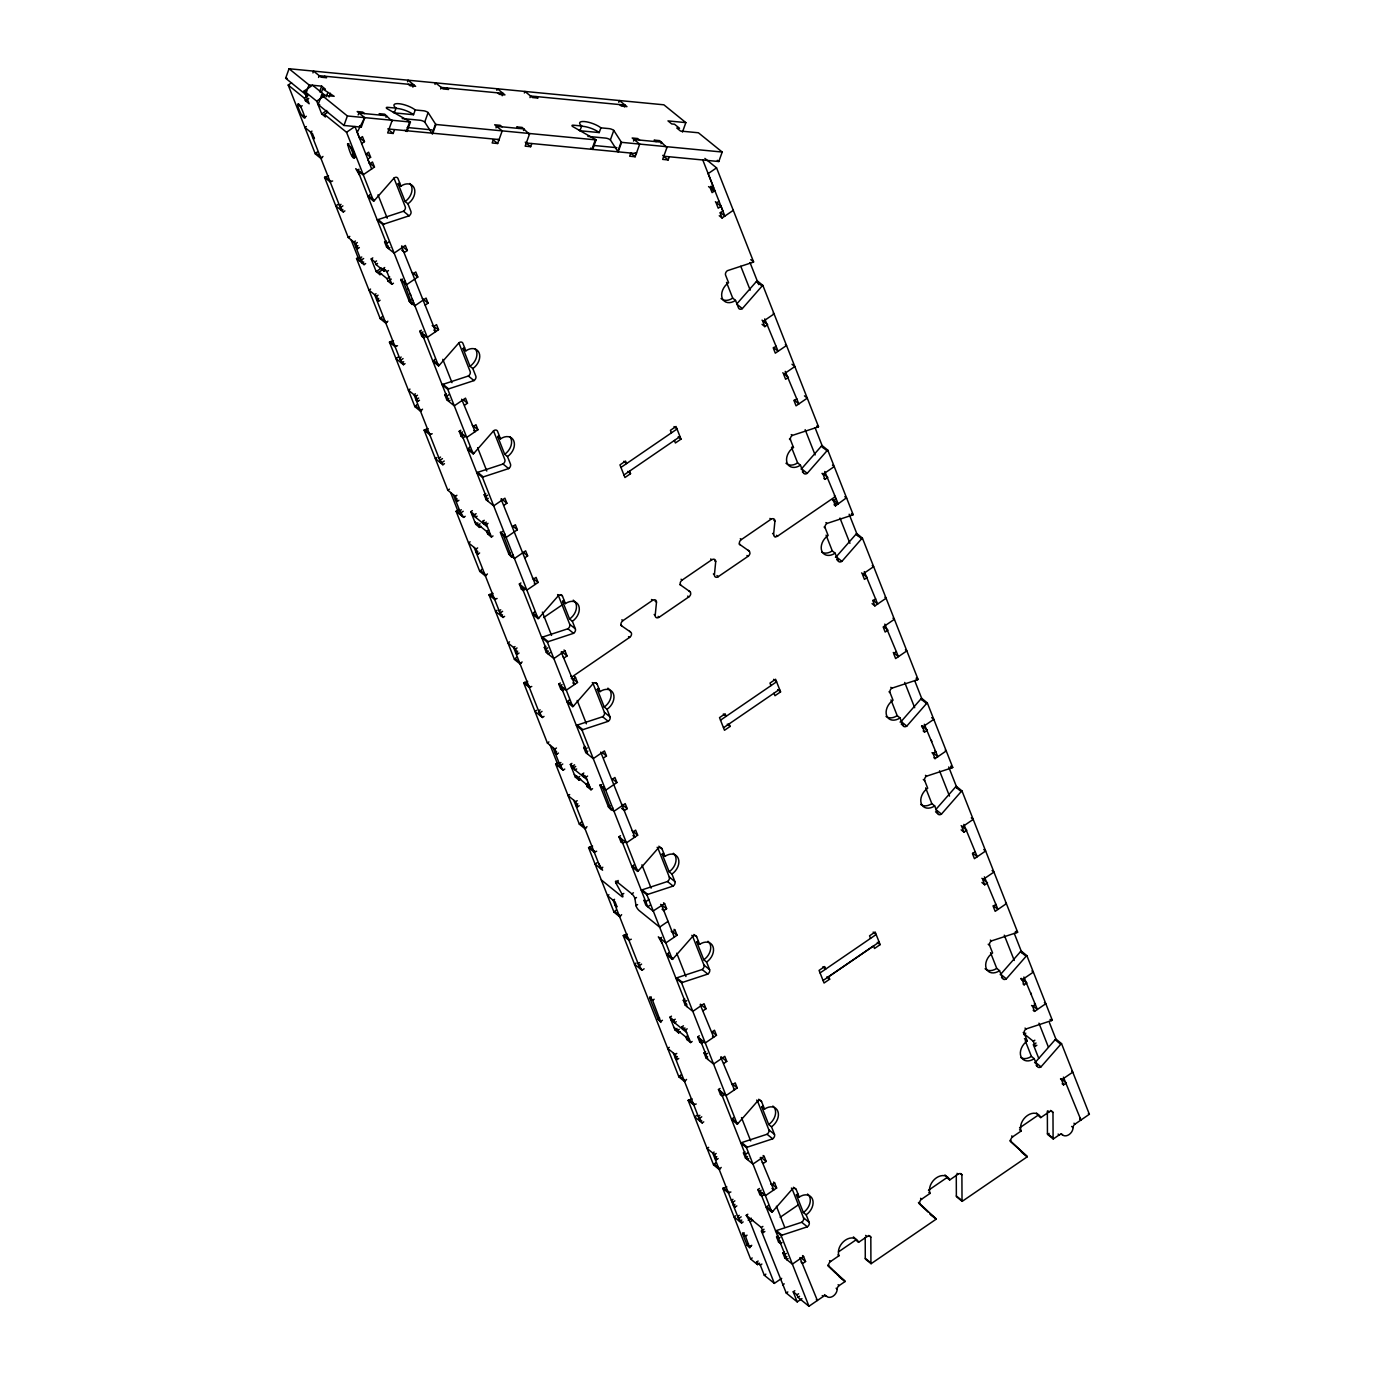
<?xml version="1.0" encoding="UTF-8"?>
<svg xmlns="http://www.w3.org/2000/svg" width="1375" height="1375" viewBox="0 0 1375 1375"><rect width="100%" height="100%" fill="white"/><g stroke="black" fill="none" stroke-linecap="round" stroke-linejoin="round"><path stroke-width="1.5" d="M748.052 550.189L749.1 551.048A3.523 2.561 -51 0 1 749.564 551.495L749.959 553.214A3.523 2.561 -51 0 1 749.805 553.987L749.22 555.156A3.523 2.561 -51 0 1 748.327 556.136L717.647 577.07A3.523 2.561 -51 0 1 714.416 574.802L713.367 573.942M680.488 584.873A3.627 2.63 -51 0 1 680.264 584.392L680.23 582.897A3.523 2.561 -51 0 1 680.78 581.522L681.639 580.491A3.523 2.561 -51 0 1 682.138 580.095L711.752 559.814A3.523 2.561 -51 0 1 715.722 561.516L714.416 574.802M688.841 590.734L690.13 591.783A3.523 2.561 -51 0 1 690.525 592.316L690.731 593.948A3.523 2.561 -51 0 1 688.789 596.939L659.158 617.22A3.523 2.561 -51 0 1 655.188 615.519L656.494 602.233L655.084 601.098M715.722 561.516L714.656 560.845M655.188 615.519L655.291 614.522M834.298 495.722L835.364 496.581L777.408 536.25A3.523 2.561 -51 0 1 773.627 534.256L774.916 521.159L773.867 520.3M570.745 676.173L571.794 677.033L630.077 637.072A3.523 2.561 -51 0 0 630.695 632.122L621.809 625.986A3.523 2.561 -51 0 1 621.362 625.539L620.984 624.577A3.523 2.561 -51 0 1 621.122 623.047L621.964 621.517A3.523 2.561 -51 0 1 622.583 620.898L652.541 600.359A3.523 2.561 -51 0 1 656.494 602.233M394.298 130.298L393.164 133.461L387.664 132.928L389.091 128.975M387.75 128.923L499.091 139.562M531.798 143.533L530.664 146.695L525.164 146.163L526.591 142.209M630.798 153.055L629.664 156.217L635.164 156.75L636.573 152.797M669.298 156.767L668.164 159.93L662.664 159.397L664.073 155.444M307.983 94.634L305.628 94.411L285.639 78.238L289.042 68.75L663.867 104.809L685.85 122.616L682.447 132.103M312.933 72.892L313.569 71.105L321.097 77.206L326.597 77.739L324.706 76.209M305.628 94.411L309.031 84.923L289.042 68.75M318.57 77.464L319.206 75.677L413.738 84.769L412.878 87.141M319.602 91.833L321.647 86.144L309.031 84.923M321.286 92.709L322.661 88.928L325.394 89.186L321.647 86.144M364.564 113.592L362.691 112.08L357.191 111.547L364.719 117.631L361.298 127.136L343.973 125.469L318.175 104.569L321.578 95.081L334.177 96.302L322.661 88.928M326.305 96.783L327.662 92.984M329.055 97.041L330.413 93.242M343.973 125.469L347.377 115.964L321.578 95.081M385.997 117.305L386.564 115.706L359.064 113.077L358.136 114.898M415.25 109.966L413.531 114.709L394.281 112.87L396 108.127A12.323 3.661 19.8 0 1 399.025 103.709A12.323 3.661 19.8 0 1 415.25 109.966L423.5 110.773A3.523 1.048 19.8 0 1 428.123 112.561L435.514 124.059L432.111 133.564L424.72 122.048A3.523 1.048 19.8 0 0 420.08 120.261L402.205 118.542M391.927 121.069L384.691 114.194L379.191 113.661L381.064 115.191M388.798 129.766L392.219 120.278M407.516 81.778L408.083 80.197L415.611 86.298L410.111 85.766L408.238 84.236M409.767 121.584A3.523 1.048 19.8 0 1 410.42 122.031L407 131.519A3.523 1.048 19.8 0 0 406.347 131.072L409.767 121.584L386.873 108.591A3.523 1.048 19.8 0 1 387.75 107.336L396 108.127M435.016 84.425L435.583 82.844L443.111 88.945L448.611 89.478L446.738 87.948M424.72 122.048L428.123 112.561M440.67 88.997L441.238 87.416L503.061 93.362L502.219 95.734M435.6 124.162A3.523 1.048 19.8 0 0 435.944 124.489L432.541 133.977A3.523 1.048 19.8 0 1 432.197 133.65M496.856 90.372L497.423 88.791L504.952 94.892L499.452 94.359L497.561 92.83M495.997 127.875L496.564 126.294L524.064 128.941L523.497 130.522M493.298 139.82L492.164 142.983L497.664 143.516L502.202 130.866L494.673 124.781L500.173 125.297L502.064 126.827M524.356 93.019L524.923 91.438L532.452 97.539L537.952 98.072L536.061 96.542M529.994 97.591L530.561 96.009L625.092 105.102L624.439 106.889M529.427 134.303L522.173 127.428L516.673 126.895L518.564 128.408M639.564 140.061L637.673 138.531L632.173 137.998L639.702 144.1L636.298 153.588L526.298 143L529.702 133.513M600.909 127.841L599.208 132.584L579.958 130.728L581.659 125.984A12.323 3.661 19.8 0 1 584.702 121.584A12.323 3.661 19.8 0 1 600.909 127.841L609.159 128.631A3.523 1.048 19.8 0 1 613.783 130.419L621.191 141.934L617.77 151.422L610.38 139.906A3.523 1.048 19.8 0 0 605.739 138.119L587.864 136.4M595.427 139.459A3.523 1.048 19.8 0 1 596.08 139.906L592.677 149.394A3.523 1.048 19.8 0 0 592.023 148.947L595.427 139.459L572.533 126.448A3.523 1.048 19.8 0 1 573.409 125.194L581.659 125.984M618.802 102.317L619.438 100.53L626.966 106.631L621.466 106.098L619.592 104.586M610.38 139.906L613.783 130.419M621.259 142.037A3.523 1.048 19.8 0 0 621.603 142.347L618.2 151.852A3.523 1.048 19.8 0 1 617.856 151.525M633.497 141.109L634.064 139.528L661.564 142.175L660.997 143.756M666.927 147.537L659.673 140.645L654.173 140.112L656.064 141.642M685.85 122.616L667.975 120.897L671.756 123.939L674.489 124.214L679.508 128.27L676.775 128.013L680.522 131.055L698.397 132.773L722.202 152.041L718.798 161.528L663.798 156.234L667.202 146.747M364.719 117.631L357.225 132.309L359.666 138.531L362.467 136.606L364.461 141.659L361.659 143.584M347.566 143.859C353.702 168.919 360.353 156.183 347.617 143.825M322.953 156.423L321.733 157.833A3.523 2.561 -51 0 1 320.959 158.486L315.322 153.914A3.523 2.561 -51 0 0 316.078 153.261L317.316 151.852M393.955 178.062L405.264 206.817A3.523 2.561 -51 0 1 403.459 211.252L378.091 219.588A3.523 2.561 -51 0 0 377.248 220.034L382.903 224.606A3.523 2.561 -51 0 1 383.745 224.159L409.114 215.823A3.523 2.561 -51 0 0 410.919 211.389L407.928 203.792A12.323 8.938 -51 0 0 414.253 188.237A12.323 8.938 -51 0 0 400.967 186.106L397.977 178.527A3.523 2.561 -51 0 0 394.178 177.908L374.413 200.475A3.523 2.561 -51 0 1 373.656 201.145L368.002 196.573A3.523 2.561 -51 0 0 368.775 195.92L370.012 194.511M387.853 321.166L386.616 322.575A3.523 2.561 -51 0 1 385.859 323.228L380.222 318.673A3.523 2.561 -51 0 0 380.978 318.003L382.216 316.594M458.837 342.805L470.164 371.559A3.523 2.561 -51 0 1 468.359 376.011L442.991 384.33A3.523 2.561 -51 0 0 442.148 384.777L447.786 389.348A3.523 2.561 -51 0 1 448.645 388.902L474.014 380.583A3.523 2.561 -51 0 0 475.819 376.131L472.828 368.552A12.323 8.938 -51 0 0 479.153 352.98A12.323 8.938 -51 0 0 465.85 350.848L462.877 343.269A3.523 2.561 -51 0 0 459.078 342.667L439.312 365.234A3.523 2.561 -51 0 1 438.556 365.887L432.902 361.316A3.523 2.561 -51 0 0 433.675 360.663L434.895 359.253M422.52 409.166L421.283 410.575A3.523 2.561 -51 0 1 420.527 411.245L414.889 406.673A3.523 2.561 -51 0 0 415.645 406.02L416.883 404.611M493.505 430.805L504.831 459.559A3.523 2.561 -51 0 1 503.027 464.011L477.658 472.347A3.523 2.561 -51 0 0 476.816 472.777L482.453 477.348A3.523 2.561 -51 0 1 483.295 476.902L508.664 468.583A3.523 2.561 -51 0 0 510.486 464.131L507.495 456.552A12.323 8.938 -51 0 0 513.82 440.98A12.323 8.938 -51 0 0 500.517 438.866L497.544 431.269A3.523 2.561 -51 0 0 493.728 430.667L473.98 453.234A3.523 2.561 -51 0 1 473.223 453.887L467.569 449.316A3.523 2.561 -51 0 0 468.325 448.663L469.562 447.253M487.42 573.925L486.183 575.334A3.523 2.561 -51 0 1 485.427 575.987L479.772 571.416A3.523 2.561 -51 0 0 480.545 570.762L481.766 569.353M756.439 281.462L736.691 304.03L742.328 308.602L762.094 286.034A3.523 2.561 -51 0 1 762.85 285.381L757.212 280.809A3.523 2.561 -51 0 0 756.439 281.462L762.094 286.034M558.405 595.564L569.731 624.319A3.523 2.561 -51 0 1 567.927 628.753L542.558 637.089A3.523 2.561 -51 0 0 541.716 637.536L547.353 642.108A3.523 2.561 -51 0 1 548.195 641.661L573.564 633.325A3.523 2.561 -51 0 0 575.369 628.873L572.395 621.294A12.323 8.938 -51 0 0 578.72 605.739A12.323 8.938 -51 0 0 565.417 603.608L562.427 596.028A3.523 2.561 -51 0 0 558.628 595.409L538.88 617.977A3.523 2.561 -51 0 1 538.106 618.647L532.469 614.075A3.523 2.561 -51 0 0 533.225 613.422L534.462 611.995M522.087 661.925L520.85 663.334A3.523 2.561 -51 0 1 520.094 663.987L514.439 659.416A3.523 2.561 -51 0 0 515.195 658.762L516.433 657.353M593.072 683.564L604.398 712.319A3.523 2.561 -51 0 1 602.594 716.753L577.225 725.089A3.523 2.561 -51 0 0 576.383 725.536L582.02 730.108A3.523 2.561 -51 0 1 582.862 729.661L608.231 721.325A3.523 2.561 -51 0 0 610.036 716.891L607.045 709.294A12.323 8.938 -51 0 0 613.388 693.739A12.323 8.938 -51 0 0 600.084 691.608L597.094 684.028A3.523 2.561 -51 0 0 593.295 683.427L573.53 705.994A3.523 2.561 -51 0 1 572.773 706.647L567.136 702.075A3.523 2.561 -51 0 0 567.892 701.422L569.13 700.012M801.058 469.081A3.523 2.561 -51 0 0 801.573 468.772L821.339 446.205A3.523 2.561 -51 0 1 822.095 445.552L827.75 450.123L853.17 514.663A3.523 2.561 -51 0 1 852.328 515.109L826.959 523.445A3.523 2.561 -51 0 0 825.155 527.88L828.128 535.459A12.323 8.938 -51 0 0 821.803 551.031A12.323 8.938 -51 0 0 835.106 553.162L838.097 560.742A3.523 2.561 -51 0 0 841.895 561.344L861.644 538.777A3.523 2.561 -51 0 1 862.417 538.123L856.763 533.552A3.523 2.561 -51 0 0 856.006 534.205L836.241 556.772A3.523 2.561 -51 0 1 835.433 557.219M802.364 471.883L803.43 472.742A3.523 2.561 -51 0 0 807.228 473.344L826.994 450.777A3.523 2.561 -51 0 1 827.75 450.123M586.987 826.667L585.75 828.077A3.523 2.561 -51 0 1 584.977 828.747L579.339 824.175A3.523 2.561 -51 0 0 580.095 823.522L581.333 822.095M657.972 848.306L669.298 877.061A3.523 2.561 -51 0 1 667.477 881.513L642.108 889.848A3.523 2.561 -51 0 0 641.266 890.278L646.92 894.85A3.523 2.561 -51 0 1 647.763 894.403L673.131 886.084A3.523 2.561 -51 0 0 674.936 881.633L671.945 874.053A12.323 8.938 -51 0 0 678.288 858.481A12.323 8.938 -51 0 0 664.984 856.35L661.994 848.77A3.523 2.561 -51 0 0 658.195 848.169L638.43 870.736A3.523 2.561 -51 0 1 637.673 871.389L632.036 866.817A3.523 2.561 -51 0 0 632.792 866.164L634.03 864.755M621.638 914.667L620.417 916.094A3.523 2.561 -51 0 1 619.644 916.747L614.006 912.175A3.523 2.561 -51 0 0 614.763 911.522L616 910.112M692.639 936.306L703.948 965.061A3.523 2.561 -51 0 1 702.144 969.513L676.775 977.848A3.523 2.561 -51 0 0 675.933 978.278L681.587 982.85A3.523 2.561 -51 0 1 682.43 982.42L707.798 974.084A3.523 2.561 -51 0 0 709.603 969.633L706.612 962.053A12.323 8.938 -51 0 0 712.938 946.481A12.323 8.938 -51 0 0 699.652 944.367L696.661 936.77A3.523 2.561 -51 0 0 692.862 936.169L673.097 958.736A3.523 2.561 -51 0 1 672.341 959.389L666.686 954.817A3.523 2.561 -51 0 0 667.459 954.164L668.697 952.755M900.041 722.064A3.523 2.561 -51 0 0 901.141 721.531L920.906 698.964A3.523 2.561 -51 0 1 921.663 698.311L927.3 702.883L952.738 767.422A3.523 2.561 -51 0 1 951.895 767.852L926.527 776.188A3.523 2.561 -51 0 0 924.705 780.639L927.695 788.219A12.323 8.938 -51 0 0 921.37 803.791A12.323 8.938 -51 0 0 934.673 805.905L937.647 813.502A3.523 2.561 -51 0 0 941.445 814.103L961.211 791.536A3.523 2.561 -51 0 1 961.967 790.883L956.33 786.311A3.523 2.561 -51 0 0 955.573 786.964L935.808 809.531L941.445 814.103M901.227 724.058L902.997 725.484A3.523 2.561 -51 0 0 906.795 726.103L926.544 703.536A3.523 2.561 -51 0 1 927.3 702.883M686.538 1079.427L685.3 1080.836A3.523 2.561 -51 0 1 684.544 1081.489L678.906 1076.917A3.523 2.561 -51 0 0 679.663 1076.264L680.9 1074.855M757.522 1101.066L768.848 1129.82A3.523 2.561 -51 0 1 767.044 1134.255L741.675 1142.591A3.523 2.561 -51 0 0 740.833 1143.037L746.47 1147.609A3.523 2.561 -51 0 1 747.33 1147.163L772.698 1138.827A3.523 2.561 -51 0 0 774.503 1134.392L771.513 1126.795A12.323 8.938 -51 0 0 777.837 1111.241A12.323 8.938 -51 0 0 764.534 1109.109L761.561 1101.53A3.523 2.561 -51 0 0 757.763 1100.911L737.997 1123.478A3.523 2.561 -51 0 1 737.241 1124.148L731.586 1119.577A3.523 2.561 -51 0 0 732.359 1118.923L733.58 1117.514M721.205 1167.427L719.967 1168.836A3.523 2.561 -51 0 1 719.211 1169.489L713.573 1164.917A3.523 2.561 -51 0 0 714.33 1164.264L715.567 1162.855M792.189 1189.066L803.516 1217.82A3.523 2.561 -51 0 1 801.711 1222.272L776.342 1230.591A3.523 2.561 -51 0 0 775.5 1231.037L781.138 1235.609A3.523 2.561 -51 0 1 781.98 1235.162L807.348 1226.827A3.523 2.561 -51 0 0 809.17 1222.392L806.18 1214.795A12.323 8.938 -51 0 0 812.505 1199.241A12.323 8.938 -51 0 0 799.202 1197.109L796.228 1189.53A3.523 2.561 -51 0 0 792.413 1188.928L772.664 1211.495A3.523 2.561 -51 0 1 771.908 1212.148L766.253 1207.577A3.523 2.561 -51 0 0 767.009 1206.923L768.247 1205.514M1000.175 974.583A3.523 2.561 -51 0 0 1000.708 974.273L1020.456 951.706A3.523 2.561 -51 0 1 1021.23 951.053L1026.867 955.625L1052.287 1020.164A3.523 2.561 -51 0 1 1051.445 1020.611L1026.077 1028.947A3.523 2.561 -51 0 0 1024.272 1033.381L1027.262 1040.978A12.323 8.938 -51 0 0 1020.938 1056.533A12.323 8.938 -51 0 0 1034.223 1058.664L1037.214 1066.244A3.523 2.561 -51 0 0 1041.012 1066.845L1060.778 1044.278A3.523 2.561 -51 0 1 1061.534 1043.625L1055.897 1039.053A3.523 2.561 -51 0 0 1055.123 1039.723L1035.375 1062.291A3.523 2.561 -51 0 1 1034.567 1062.72M1001.498 977.384L1002.547 978.244A3.523 2.561 -51 0 0 1006.345 978.845L1026.111 956.278A3.523 2.561 -51 0 1 1026.867 955.625M774.916 521.159A3.523 2.561 -51 0 0 771.134 519.166L740.833 539.963A3.523 2.561 -51 0 0 739.784 544.466L749.1 551.048M315.322 153.914L288.2 85.061L291.552 82.758M304.15 90.991L312.555 85.233L325.102 95.391L316.697 101.148L304.15 90.991L309.169 103.761L305.405 100.719L304.408 98.192L288.2 85.061M304.408 98.192L307.777 95.872M305.405 100.719L308.773 98.416M302.191 105.72L300.609 106.803C293.923 97.075 300.936 118.095 304.941 118.095C305.147 117.563 299.544 101.114 297.722 104.328M306.333 116.256L304.752 117.339L301.933 115.053M316.697 101.148L321.716 113.919L326.769 110.464M306.316 126.552L304.923 127.514L312.452 133.598L314.428 138.652L312.555 137.139M321.716 113.919L325.48 116.961L324.483 114.434L327.852 112.131M311.97 131.123L310.561 132.069L341.447 210.461L342.839 209.516M324.483 114.434L346.534 132.275L354.939 126.517L371.663 168.97M349.009 143.808L347.6 144.77L350.436 147.056L354.578 157.592L351.759 155.306L353.856 153.862M365.819 154.103L368.62 152.195L370.614 157.248L367.795 159.173L369.669 163.917L372.47 161.992L374.464 167.045L363.258 174.728L355.73 168.644L359.597 175.209M389.881 247.586L388.489 248.548L357.603 170.156L359.012 169.194M337.906 204.462L335.792 205.906L343.32 211.991L344.902 210.908M341.034 204.325L339.453 205.408L343.32 211.991M341.327 206.938L342.908 205.855M328.573 175.897L325.411 176.945A3.523 2.561 -51 0 0 324.569 177.375L348.236 237.497L349.817 236.414M355.472 240.986L353.891 242.069L362.175 263.123L363.756 262.041M348.236 237.497L355.764 243.581L357.345 242.498M357.981 245.678L355.884 247.122L357.758 248.634L359.339 247.569M380.222 318.673L356.538 258.552L358.119 257.469M361.762 256.988L360.198 258.07L364.066 264.653L365.647 263.57M438.556 365.887L394.127 253.12L386.598 247.019L384.605 241.966L386.186 240.9M362.072 259.6L363.653 258.517M388.592 242.052L386.495 243.495L384.605 241.966M386.598 247.019L388.18 245.953M381.528 273.556L379.947 274.639L376.2 271.597L371.216 258.964L372.797 257.881M371.216 258.964L374.98 262.006L376.561 260.923M374.98 262.006L375.977 264.533L377.558 263.45M376.2 271.597L381.442 267.987M382.903 224.606L394.127 253.12L405.35 245.438L407.344 250.491L404.542 252.416L401.706 250.13M385.705 270.05L384.123 271.133L383.127 268.606L384.708 267.523M379.947 274.639L378.967 272.113L383.694 268.881M383.127 268.606L386.891 271.648L388.472 270.566M370.562 289.077L368.981 290.142L376.509 296.244L378.503 301.297L380.084 300.214M378.967 272.113L387.114 278.712L389.744 276.908M387.114 278.712L388.111 281.239L391.256 279.091M376.028 293.752L374.636 294.714L401.586 363.172L403.7 361.728M388.111 281.239L391.875 284.281L393.456 283.216M376.509 296.244L378.091 295.161M402.514 279.056L400.933 280.139L409.303 301.383L412.105 304.545L403.683 282.253L400.744 279.297L406.57 284.711L417.794 277.028L415.8 271.975L412.998 273.9M378.727 298.341L376.613 299.767L378.503 301.297M403.752 282.425L405.333 281.342M410.798 300.128L409.234 301.211L414.872 305.783L426.095 298.1L428.072 303.153L425.27 305.078M412.105 303.652L413.634 302.414M425.769 336.411L423.672 337.855L421.781 336.325L419.788 331.272L421.369 330.189M423.07 331.839L421.678 332.802L448.645 401.259L450.037 400.297M432.18 325.6L438.539 329.691L427.316 337.373L419.788 331.272M433.744 326.562L436.545 324.637L438.539 329.691M421.781 336.325L423.878 334.898M398.045 357.156L395.948 358.6L403.477 364.702L405.058 363.619M401.173 357.036L399.609 358.119L403.477 364.702M401.483 359.648L403.064 358.566M742.328 308.602A3.523 2.561 -51 0 1 738.53 307.983L735.539 300.403A12.323 8.938 -51 0 1 722.253 298.289A12.323 8.938 -51 0 1 728.578 282.717L725.588 275.138A3.523 2.561 -51 0 1 727.392 270.686L752.761 262.35A3.523 2.561 -51 0 0 753.603 261.92L716.564 167.87L708.159 173.628L724.883 216.081L720.362 212.438M409.973 389.108L408.392 390.191L415.92 396.292L417.914 401.345L419.495 400.262M708.538 186.605L709.758 187.464M713.625 187.344L712.044 188.409L712.852 190.42M415.439 393.8L414.03 394.762L440.997 463.22L444.211 461.02M415.92 396.292L417.502 395.209M418.653 398.028L416.023 399.816L417.914 401.345M719.022 201.231L716.22 203.156L718.214 208.209L721.016 206.284L722.889 211.028L720.087 212.953L722.064 218.006L733.288 210.323M473.223 453.887L454.283 405.831L446.755 399.73L444.761 394.677L446.342 393.594M448.748 394.762L446.652 396.206L444.761 394.677M446.755 399.73L448.852 398.286M464.681 405.127L467.483 403.202L465.506 398.148L454.283 405.831L447.786 389.348M464.647 436.82L463.066 437.903L461.192 436.373L459.198 431.32L460.78 430.238M462.481 431.887L461.089 432.85L488.039 501.308M473.155 426.611L475.956 424.686L477.95 429.739L466.727 437.422L459.198 431.32M461.192 436.373L462.773 435.308M436.941 457.566L435.359 458.648L442.887 464.75L444.469 463.667M440.584 457.084L439.003 458.167L442.887 464.75M440.894 459.68L442.475 458.614M428.141 428.639L424.961 429.688A3.523 2.561 -51 0 0 424.119 430.134L447.803 490.239L449.384 489.156M447.803 490.239L455.331 496.341L456.912 495.258M457.016 498.781L455.434 499.864L457.325 501.394L458.906 500.311M479.772 571.416L456.105 511.311L458.734 509.506M461.33 509.747L459.748 510.812L463.633 517.395L465.197 516.312M504.092 505.175L506.894 503.25L504.9 498.197L493.694 505.863L486.166 499.778L484.172 494.725L485.753 493.642M461.639 512.342L463.22 511.259M487.627 495.172L486.062 496.238L484.172 494.725M486.166 499.778L488.262 498.334M481.095 526.316L479.514 527.398L475.75 524.339L470.783 511.706L472.347 510.623M470.783 511.706L474.547 514.748L476.111 513.683M477.108 516.209L475.527 517.275L474.547 514.748M475.75 524.339L477.864 522.913M762.042 324.345L764.861 326.631L767.663 324.706L762.025 320.134M486.32 522.087L483.691 523.875L482.694 521.348L484.275 520.283M480.098 523.789L478.517 524.872L479.514 527.398M482.694 521.348L486.458 524.408L488.039 523.325M470.13 541.819L468.548 542.902L476.077 548.986L478.07 554.056L479.634 552.973M488.778 530.028L486.681 531.472L487.678 533.998L491.442 537.041L493.006 535.958M487.678 533.998L489.242 532.916M476.077 548.986L477.641 547.92M502.597 531.455L500.5 532.898L508.853 554.125L511.672 557.288L503.25 535.012L500.311 532.159L506.138 537.47L517.361 529.788L515.367 524.734L512.566 526.642M776.119 346.191L773.317 348.116L775.311 353.169L786.534 345.486L785.348 344.541M477.761 551.444L476.18 552.527L478.07 554.056M503.319 535.184L504.9 534.102M620.95 467.414L677.033 429.017L674.008 426.577M510.366 552.87L508.784 553.953L514.439 558.525L525.645 550.842L527.639 555.895L524.837 557.82M623.941 474.994L680.006 436.597M629.544 471.161L630.541 473.688L624.938 477.52L619.953 464.888L625.556 461.055L626.553 463.581L623.734 461.295M671.413 432.85L670.416 430.323L676.036 426.491L681.003 439.123L675.4 442.973L674.403 440.447M511.603 556.239L513.184 555.156M524.803 589.531L523.222 590.614L521.348 589.084L519.355 584.031L520.936 582.948M533.294 579.305L536.095 577.38L538.089 582.45L526.883 590.116L519.355 584.031M796.864 398.853L794.062 400.761L796.056 405.831L807.263 398.148L804.444 395.863M521.348 589.084L523.445 587.641M497.08 610.277L495.516 611.359L503.044 617.444L504.608 616.361M500.741 609.795L499.159 610.861L503.044 617.444M501.05 612.391L502.614 611.308M502.562 614.969L501.153 615.931L474.186 547.473M543.641 617.581L562.788 604.484M509.523 641.867L507.959 642.95L515.488 649.034L517.464 654.087L519.045 653.022M515.006 646.559L513.597 647.522L540.564 715.962M515.488 649.034L517.052 647.969M517.688 651.131L515.591 652.575L517.464 654.087M563.183 657.009L564.248 657.869L567.05 655.944L565.056 650.891L553.85 658.573L546.322 652.489L544.328 647.419L545.909 646.353M547.783 647.866L546.202 648.948L544.328 647.419M546.322 652.489L548.419 651.045M550.309 652.558L548.195 654.002L521.228 585.544M821.958 473.413L823.023 474.272L834.23 466.606L832.477 465.162M823.952 478.483L825.017 479.325L827.819 477.417L822.869 473.413M564.214 689.58L562.633 690.662L560.759 689.133L558.766 684.08L560.347 682.997M562.048 684.647L560.639 685.592L587.606 754.05M558.766 684.08L566.294 690.164L577.5 682.481L575.506 677.428L572.705 679.353L571.295 678.219M832.408 499.967L833.473 500.809L836.275 498.902L835.227 498.042M560.759 689.133L562.856 687.689M835.141 504.075L836.189 503.353M536.491 710.325L534.927 711.408L542.438 717.492L544.019 716.409M834.058 504.728L835.467 505.863L846.33 497.905M540.152 709.844L538.57 710.909L542.438 717.492M540.461 712.439L542.025 711.356M527.708 681.398L524.528 682.447A3.523 2.561 -51 0 0 523.686 682.877L547.37 742.998L548.934 741.916M547.37 742.998L554.898 749.083L556.462 748M556.583 751.541L555.002 752.623L556.875 754.136L558.456 753.07M579.339 824.175L555.655 764.053L557.769 762.609M560.897 762.489L559.316 763.572L563.183 770.155L564.764 769.072M603.659 757.917L606.461 755.992L604.467 750.939L593.261 758.622L585.733 752.537L583.739 747.467L585.32 746.402M561.189 765.102L562.77 764.019M587.194 747.914L585.613 748.997L583.739 747.467M585.733 752.537L587.83 751.094M580.662 779.058L579.081 780.141L575.317 777.098L570.333 764.466L571.914 763.383M574.561 764.809L571.364 767.009L587.039 779.711M570.333 764.466L574.097 767.508L575.678 766.425M576.675 768.952L575.094 770.034L574.097 767.508M575.317 777.098L576.898 776.016M584.822 775.552L583.258 776.634L582.261 774.108L583.825 773.025M579.666 776.531L578.084 777.614L579.081 780.141M582.261 774.108L586.025 777.15L587.589 776.067M569.68 794.578L568.098 795.644L575.627 801.745L577.62 806.798L579.202 805.716M587.812 783.131L586.231 784.214L587.228 786.741L590.992 789.783L592.573 788.717M587.228 786.741L589.342 785.297M575.627 801.745L577.208 800.662M601.631 784.575L600.05 785.641L608.42 806.884L611.239 810.047L602.714 787.566L599.878 784.798L605.705 790.212L616.911 782.53L614.917 777.477L612.116 779.402M875.686 598.95L872.884 600.858L874.878 605.911L886.084 598.245L884.916 597.283M577.844 803.842L575.747 805.269L577.62 806.798M602.869 787.927L604.45 786.844M720.517 720.173L776.6 681.777L773.592 679.336M609.933 805.63L608.352 806.712L613.989 811.284L625.212 803.602L627.206 808.655L624.405 810.58L621.569 808.294M723.508 727.753L779.591 689.356M729.111 723.903L730.108 726.43L724.487 730.28L719.52 717.63L725.123 713.797L726.12 716.323L723.302 714.038M770.98 685.609L769.983 683.083L775.586 679.25L780.57 691.883L774.967 695.716L773.97 693.189M611.17 808.998L612.752 807.916M624.37 842.273L622.789 843.356L620.898 841.827L618.922 836.773L620.486 835.708M632.861 832.064L635.662 830.139L637.656 835.192L626.433 842.875L618.922 836.773M896.431 651.595L893.63 653.52L895.623 658.573L906.83 650.891L905.42 649.756M620.898 841.827L622.48 840.761M597.18 862.658L595.066 864.102L602.594 870.203L598.727 863.62M602.817 867.23L600.72 868.673L573.753 800.216M601.287 879.897L621.792 896.5A3.523 0.928 55.6 0 0 622.222 894.523L616.103 883.352A3.523 0.928 55.6 0 1 616.636 881.564L618.2 880.481M616.103 883.352L618.217 881.908M608.919 894.747L607.509 895.692L615.037 901.794L617.031 906.847L615.158 905.317M614.556 899.302L613.164 900.264L640.131 968.722M622.222 894.523L623.803 893.441M616.636 881.564L631.847 893.87L633.428 892.788M668.044 921.37L659.622 927.128L639.117 910.525A3.523 0.928 55.6 0 1 636.006 905.695L634.923 898.58L636.505 897.497M636.006 905.695L637.587 904.613M649.138 899.405L645.769 901.708L643.895 900.178L645.872 905.231L653.4 911.333L672.341 959.389M649.859 905.317L647.763 906.761L620.795 838.303M660.619 904.372L666.617 908.703L663.816 910.628L662.045 909.202M653.056 911.041L664.623 903.65L666.617 908.703M921.525 726.172L922.573 727.031L933.797 719.348L931.683 717.63M923.158 730.933L924.567 732.084L927.369 730.159L922.092 725.88M661.616 937.389L660.206 938.352L687.173 1006.809M662.2 943.405L658.316 936.822L665.844 942.923L677.067 935.241L675.073 930.188L672.272 932.113L671.206 931.253M931.975 752.709L933.041 753.569L935.842 751.644L934.777 750.784M636.058 963.067L634.477 964.15L642.005 970.252L644.119 968.808M933.969 757.763L935.034 758.622L946.241 750.939L945.192 750.08M639.719 962.586L638.137 963.669L642.005 970.252M640.011 965.198L641.592 964.116M651.32 996.944L649.756 998.027L658.109 1019.27L660.928 1022.433L652.506 1000.141L649.636 997.03L652.575 1000.312L654.156 999.23M703.209 1010.677L706.028 1008.752L704.034 1003.698L692.811 1011.381L685.283 1005.28L683.289 1000.227L684.87 999.144M659.622 1018.016L658.041 1019.098L660.859 1021.384L662.441 1020.302M686.761 1000.673L685.18 1001.756L683.289 1000.227M685.283 1005.28L686.864 1004.197M680.247 1031.834L678.666 1032.917L674.902 1029.875L669.917 1017.225L671.498 1016.159M669.917 1017.225L673.681 1020.284L675.263 1019.202M676.259 1021.728L674.678 1022.811L673.681 1020.284M674.902 1029.875L676.998 1028.431M961.159 829.847L963.978 832.133L966.78 830.208L961.142 825.636M684.939 1027.967L682.842 1029.411L681.845 1026.884L683.427 1025.802M679.25 1029.308L677.669 1030.391L678.666 1032.917M681.845 1026.884L685.609 1029.927L687.191 1028.844M669.247 1047.32L667.666 1048.403L675.194 1054.487L677.188 1059.558L678.769 1058.475M687.397 1035.908L685.833 1036.991L686.83 1039.517L690.577 1042.559L692.158 1041.477M686.83 1039.517L688.394 1038.434M703.175 1042.37L701.611 1043.453L699.72 1041.923L697.727 1036.87L699.308 1035.787M675.194 1054.487L676.775 1053.422M711.683 1032.161L714.484 1030.236L716.478 1035.289L705.255 1042.972L697.727 1036.87M975.253 851.692L972.452 853.617L974.428 858.67L985.652 850.987L983.761 849.475M677.411 1056.584L675.297 1058.028L677.188 1059.558M699.72 1041.923L701.834 1040.497M820.084 972.933L876.167 934.536L873.159 932.095M723.955 1063.322L726.756 1061.414L724.78 1056.344L713.556 1064.027L706.028 1057.942L704.034 1052.889L705.616 1051.806M707.489 1053.319L705.925 1054.402L704.034 1052.889M706.028 1057.942L707.609 1056.859M823.075 980.513L879.158 942.116M870.547 938.369L869.55 935.825L875.153 931.992L880.138 944.625L874.517 948.475L873.52 945.948L828.661 976.663L829.658 979.189L824.055 983.022L819.07 970.389L824.691 966.556L825.688 969.083L822.852 966.797M981.905 882.509L984.723 884.795L987.525 882.87L981.887 878.298M723.92 1095.033L722.356 1096.116L720.466 1094.586L718.472 1089.533L720.053 1088.45M732.428 1084.806L735.23 1082.881L737.223 1087.952L726 1095.617L718.472 1089.533M995.998 904.355L993.18 906.262L995.173 911.333L1006.397 903.65L1005.452 902.894M720.466 1094.586L722.562 1093.142M696.73 1115.417L694.633 1116.861L702.161 1122.945L703.742 1121.862M699.858 1115.297L698.294 1116.362L702.161 1122.945M700.167 1117.892L701.748 1116.809M701.68 1120.47L700.27 1121.433L673.32 1052.975M708.658 1147.369L707.077 1148.452L714.605 1154.536L716.598 1159.606L718.18 1158.523M714.123 1152.061L712.714 1153.023L739.681 1221.481L741.795 1220.038M714.605 1154.536L716.186 1153.47M716.822 1156.633L714.708 1158.077L716.598 1159.606M771.908 1212.148L752.967 1164.075L745.439 1157.991L743.445 1152.938L745.027 1151.855M747.433 1153.006L745.336 1154.45L743.445 1152.938M745.439 1157.991L747.536 1156.547M748.722 1158.541L747.33 1159.503L720.362 1091.062M1020.938 978.587L1026.936 982.919L1024.134 984.827L1023.069 983.984M762.317 1162.511L763.366 1163.37L766.167 1161.445L764.191 1156.392L752.967 1164.075L746.47 1147.609M1021.092 978.914L1022.141 979.773L1033.364 972.108L1031.938 970.956M732.961 1199.327L731.397 1200.409L735.264 1206.992L736.845 1205.909M733.27 1201.939L734.852 1200.856M734.955 1204.38L733.373 1205.463L735.264 1206.992M763.864 1194.72L761.75 1196.164L759.877 1194.634L757.883 1189.581L759.464 1188.498M787.084 1259.844L759.773 1191.094L761.166 1190.148M757.883 1189.581L765.411 1195.666L776.634 1188L774.641 1182.93L771.839 1184.855L770.773 1183.995M1031.542 1005.469L1032.591 1006.311L1035.392 1004.403L1034.344 1003.544M759.877 1194.634L762.506 1192.83M735.625 1215.827L734.044 1216.909L741.572 1222.994L743.153 1221.911M1033.175 1010.23L1034.584 1011.381L1045.808 1003.698L1044.398 1002.547M739.269 1215.345L737.688 1216.411L741.572 1222.994M739.578 1217.941L741.159 1216.858M781.705 1278.355L774.348 1283.391L750.114 1221.894L746.247 1215.311L747.828 1214.228M748.241 1220.364L751.403 1218.198M750.114 1221.894L752.744 1220.089M1023.67 1034.584L1025.784 1033.158M744.253 1232.859L742.672 1233.925L747.089 1245.097L749.736 1247.881L745.336 1235.85L742.517 1232.997L745.491 1236.211L747.072 1235.145M746.247 1215.311L761.303 1227.497L762.884 1226.414M1023.636 1033.467L1033.278 1041.27L1034.859 1040.205M780.158 1217.305L798.377 1204.827M801.952 1298.653L797.208 1301.902L786.242 1293.016L761.406 1231.02L764.036 1229.233M1038.709 1058.286L1033.398 1044.811L1036.028 1043.006M761.406 1231.02L763.297 1232.55L764.878 1231.467M1033.398 1044.811L1035.272 1046.341L1036.853 1045.258M746.952 1244.77L748.516 1243.688M751.747 1245.303L749.65 1246.747L746.814 1244.461M749.77 1247.056L751.352 1245.973M781.997 1242.467L780.433 1243.55L778.542 1242.02L776.548 1236.967L778.13 1235.884M780.003 1237.414L778.439 1238.497L776.548 1236.967M726.825 1186.9L723.645 1187.948A3.523 2.561 -51 0 0 722.803 1188.378L750.63 1259.036L752.211 1257.953M778.542 1242.02L780.123 1240.938M759.636 1263.178L757.539 1264.622L756.542 1262.078L758.123 1261.012M756.542 1262.078L760.306 1265.138L761.887 1264.055M801.023 1261.992L802.777 1263.419L805.578 1261.494L803.584 1256.441L792.378 1264.123L784.85 1258.039L782.856 1252.969L784.438 1251.903M786.311 1253.416L784.747 1254.498L782.856 1252.969M784.85 1258.039L786.947 1256.595M786.723 1259.552L788.133 1258.589M760.306 1265.138L764.294 1275.244L765.858 1274.161M1060.486 1078.963L1061.552 1079.822L1072.775 1072.139L1071.709 1071.297M1062.136 1083.741L1063.545 1084.875L1066.347 1082.967L1061.053 1078.67M782.65 1284.955L784.231 1283.872M838.613 1251.783L855.783 1240.027L858.602 1242.312L867.023 1236.555A3.523 2.561 -51 0 1 870.822 1237.156L870.925 1262.903A3.523 2.561 -51 0 0 871.097 1263.711L936.152 1219.178A3.523 2.561 -51 0 0 935.756 1218.525L918.431 1202.455M928.469 1190.269L946.859 1177.67L949.695 1179.956L958.1 1174.198A3.523 2.561 -51 0 1 961.898 1174.8L962.019 1200.547A3.523 2.561 -51 0 0 962.173 1201.355L1027.228 1156.805A3.523 2.561 -51 0 0 1026.833 1156.169L1009.869 1140.373M1019.545 1127.912L1037.953 1115.314L1040.772 1117.6L1049.177 1111.825A3.523 2.561 -51 0 1 1052.975 1112.444L1053.095 1138.191A3.523 2.561 -51 0 0 1053.267 1138.981L1059.18 1134.942A3.523 2.561 -51 0 1 1062.48 1134.822A7.047 5.105 -51 0 0 1069.097 1134.564A7.047 5.105 -51 0 0 1073.05 1127.569A3.523 2.561 -51 0 1 1075.044 1124.08L1089.361 1114.266L1061.534 1043.625M794.819 1290.713L793.237 1291.795L797.002 1294.838L797.998 1297.364L808.964 1306.25L823.298 1296.436A3.523 2.561 -51 0 1 826.598 1296.316A7.047 5.105 -51 0 0 833.216 1296.075A7.047 5.105 -51 0 0 837.169 1289.08A3.523 2.561 -51 0 1 839.163 1285.573L845.075 1281.534A3.523 2.561 -51 0 0 844.663 1280.898L828.764 1265.962A3.523 2.561 -51 0 1 830.569 1261.511L838.973 1255.753A12.323 8.938 -51 0 1 845.316 1240.181A12.323 8.938 -51 0 1 858.602 1242.312M919.841 1203.589A3.523 2.561 -51 0 1 921.645 1199.155L930.067 1193.397A12.323 8.938 -51 0 1 936.392 1177.825A12.323 8.938 -51 0 1 949.695 1179.956M1010.917 1141.233A3.523 2.561 -51 0 1 1012.722 1136.781L1021.144 1131.023A12.323 8.938 -51 0 1 1027.469 1115.469A12.323 8.938 -51 0 1 1040.772 1117.6M786.242 1293.016L787.823 1291.933M797.002 1294.838L798.583 1293.755M797.998 1297.364L799.562 1296.281M1053.267 1138.981L1047.612 1134.427L1049.091 1133.413M324.569 177.375L330.206 181.947A3.523 2.561 -51 0 1 331.048 181.5L332.63 180.984M414.889 406.673L389.452 342.134A3.523 2.561 -51 0 1 390.311 341.688L393.473 340.639M389.452 342.134L395.106 346.706A3.523 2.561 -51 0 1 395.948 346.259L397.53 345.744M424.119 430.134L429.773 434.706A3.523 2.561 -51 0 1 430.616 434.259L432.197 433.744M803.43 472.742L800.439 465.162A12.323 8.938 -51 0 1 787.136 463.031A12.323 8.938 -51 0 1 793.478 447.459L790.488 439.88A3.523 2.561 -51 0 1 792.292 435.428L817.661 427.109A3.523 2.561 -51 0 0 818.503 426.663L762.85 285.381M514.439 659.416L489.019 594.877A3.523 2.561 -51 0 1 489.861 594.43L493.041 593.398M489.019 594.877L494.673 599.448A3.523 2.561 -51 0 1 495.516 599.002L497.097 598.486M523.686 682.877L529.323 687.448A3.523 2.561 -51 0 1 530.183 687.002L531.764 686.486M902.997 725.484L900.006 717.905A12.323 8.938 -51 0 1 886.703 715.773A12.323 8.938 -51 0 1 893.028 700.219L890.038 692.639A3.523 2.561 -51 0 1 891.859 688.188L917.228 679.852A3.523 2.561 -51 0 0 918.07 679.405L862.417 538.123M614.006 912.175L588.586 847.636A3.523 2.561 -51 0 1 589.428 847.189L592.591 846.141M588.586 847.636L594.223 852.208A3.523 2.561 -51 0 1 595.066 851.761L596.664 851.245M678.906 1076.917L623.253 935.636A3.523 2.561 -51 0 1 624.095 935.189L627.258 934.158M623.253 935.636L628.891 940.208A3.523 2.561 -51 0 1 629.733 939.761L631.314 939.245M1002.547 978.244L999.556 970.664A12.323 8.938 -51 0 1 986.27 968.533A12.323 8.938 -51 0 1 992.595 952.961L989.605 945.381A3.523 2.561 -51 0 1 991.409 940.93L1016.778 932.611A3.523 2.561 -51 0 0 1017.62 932.164L961.967 790.883M713.573 1164.917L688.136 1100.378A3.523 2.561 -51 0 1 688.995 1099.948L692.158 1098.9M688.136 1100.378L693.791 1104.95A3.523 2.561 -51 0 1 694.633 1104.503L696.214 1103.988M722.803 1188.378L728.458 1192.95A3.523 2.561 -51 0 1 729.3 1192.52L730.881 1191.987M285.639 78.238L287.169 78.392M318.175 104.569L319.739 104.723M347.377 115.964L410.42 122.031M435.944 124.489L596.08 139.906M621.603 142.347L722.202 152.041M407.223 127.514L431.973 129.903M594.206 145.509L616.894 147.692M590.58 148.122L592.023 148.947M404.92 130.264L406.347 131.072M630.128 631.744L629.63 631.28M717.303 160.325L718.798 161.528M704.877 158.417L716.564 167.87M662.733 155.375L663.798 156.234M663.919 156.492L668.164 159.93M715.378 201.713L721.016 206.284M719.245 215.72L722.064 218.006M635.233 152.728L636.298 153.588M630.919 153.312L635.164 156.75M750.784 259.634L753.603 261.92M773.145 313.139L774.091 313.895L762.867 321.578L764.861 326.631M764.723 318.897L778.113 351.244L773.403 347.445M726.533 282.391L732.72 298.117L735.539 300.403M525.233 142.141L526.298 143M526.436 143.258L530.664 146.695M792 364.272L794.819 366.558L783.613 374.223L785.606 379.277L788.408 377.369L782.753 372.797M785.228 371.353L798.858 403.906L794.148 400.091M497.733 139.494L498.798 140.353M493.436 140.095L497.664 143.516M817.438 425.803L818.503 426.663M816.595 426.25L817.661 427.109M821.339 446.205L826.994 450.777M791.227 434.586L792.292 435.428M789.422 439.02L790.488 439.88M824.759 471.505L838.269 503.955L833.095 499.761M792.413 446.6L793.478 447.459M844.8 496.667L846.673 498.197M388.936 130.041L393.164 133.461M791.519 447.391L797.62 462.877L800.439 465.162M801.573 468.772L807.228 473.344M851.761 513.528L853.17 514.663M851.262 514.25L852.328 515.109M359.545 125.692L361.298 127.136M856.006 534.205L861.644 538.777M360.233 138.239L364.461 141.659M825.894 522.586L826.959 523.445M366.369 153.811L370.614 157.248M872.231 565.503L873.641 566.638L862.434 574.32L864.428 579.373L867.23 577.466L861.575 572.894M824.089 527.02L825.155 527.88M399.609 182.944A12.323 8.938 -51 0 0 398.131 183.82L400.967 186.106M368.827 162.473L374.464 167.045M864.291 571.639L877.68 604.003L872.97 600.188M398.131 183.82L405.109 201.506L407.928 203.792M826.083 535.15L832.288 550.877L835.106 553.162M836.241 556.772L841.895 561.344M836.688 559.608L838.097 560.742M403.459 211.252L409.114 215.823M678.184 436.837L681.003 439.123M769.914 518.427L770.962 519.286M892.977 618.166L894.386 619.3L883.18 626.983L885.156 632.036L887.958 630.111L883.73 626.691M316.078 153.261L321.733 157.833M368.775 195.92L374.413 200.475M872.059 603.625L874.878 605.911M776.531 535.288L777.58 536.147M772.561 533.397L773.627 534.256M884.795 624.112L898.425 656.648L893.252 652.472M325.411 176.945L331.048 181.5M378.091 219.588L383.745 224.159M401.689 245.919L407.344 250.491M401.603 246.606L435.738 331.616L433.847 330.086M916.3 677.978L918.07 679.405M916.162 678.992L917.228 679.852M412.139 272.456L417.794 277.028M740.283 538.708L741.331 539.567M739.166 544.053L740.231 544.913M746.934 555.534L748 556.394M920.906 698.964L926.544 703.536M422.434 298.581L428.072 303.153M375.977 264.533L384.123 271.133M627.722 471.402L630.541 473.688M890.794 687.328L891.859 688.188M356.538 258.552L364.066 264.653M888.989 691.78L890.038 692.639M464.509 347.686A12.323 8.938 -51 0 0 463.031 348.562L465.85 350.848M924.327 724.247L937.836 756.697L933.127 752.898M710.703 558.955L711.752 559.814M463.031 348.562L470.009 366.266L472.828 368.552M890.983 699.892L897.188 715.619L900.006 717.905M901.141 721.531L906.795 726.103M716.959 575.541L718.369 576.675M950.967 765.995L952.738 767.422M468.359 376.011L474.014 380.583M950.83 767.009L951.895 767.852M380.978 318.003L386.616 322.575M433.675 360.663L439.312 365.234M955.573 786.964L961.211 791.536M463.255 399.764L467.483 403.202M461.639 399.214L475.131 431.664L473.722 430.512M390.311 341.688L395.948 346.259M442.991 384.33L448.645 388.902M925.461 775.328L926.527 776.188M681.072 579.236L682.138 580.095M971.317 817.867L973.208 819.397L961.984 827.08L963.978 832.133M923.295 779.487L924.705 780.639M499.159 435.686A12.323 8.938 -51 0 0 497.698 436.58L500.517 438.866M679.972 584.598L690.13 591.783M687.723 596.08L688.789 596.939M472.295 425.167L477.95 429.739M963.858 824.398L977.247 856.745L972.778 853.136M497.698 436.58L504.677 454.266L507.495 456.552M925.65 787.892L931.837 803.619L934.673 805.905M935.533 811.783L937.647 813.502M503.027 464.011L508.664 468.583M777.752 689.597L780.57 691.883M992.063 870.53L993.953 872.059L982.73 879.725L984.723 884.795M415.645 406.02L421.283 410.575M468.325 448.663L473.98 453.234M651.492 599.5L652.541 600.359M984.363 876.855L997.975 909.408L993.283 905.592M658.109 616.361L659.158 617.22M654.156 614.487L655.205 615.347M424.961 429.688L430.616 434.259M477.658 472.347L483.295 476.902M501.256 498.678L506.894 503.25M501.17 499.348L535.288 584.358L534.342 583.602M1016.572 931.305L1017.62 932.164M1015.369 931.459L1016.778 932.611M513.116 526.35L517.361 529.788M621.861 619.781L622.927 620.641M620.761 625.127L621.809 625.986M1020.456 951.706L1026.111 956.278M628.513 636.625L629.578 637.467M523.411 552.475L527.639 555.895M471.78 514.25L487.472 526.934M727.272 724.144L730.108 726.43M474.77 521.83L490.445 534.531M990.361 940.088L991.409 940.93M560.673 594.602L562.427 596.028M456.105 511.311L463.633 517.395M557.58 594.567L558.628 595.409M988.195 944.247L989.605 945.381M564.059 600.445A12.323 8.938 -51 0 0 562.598 601.322L565.417 603.608M532.452 577.878L538.089 582.45M1023.894 977.006L1037.386 1009.456L1032.694 1005.641M562.598 601.322L569.559 619.008L572.395 621.294M990.55 952.652L996.737 968.378L999.556 970.664M569.731 624.319L575.369 628.873M1000.708 974.273L1006.345 978.845M1051.239 1019.305L1052.287 1020.164M567.927 628.753L573.564 633.325M1050.036 1019.459L1051.445 1020.611M480.545 570.762L486.183 575.334M533.225 613.422L538.88 617.977M1055.123 1039.723L1060.778 1044.278M564.008 650.031L565.056 650.891M561.756 651.664L567.05 655.944M561.189 651.956L574.698 684.406L572.825 682.894M489.861 594.43L495.516 599.002M542.558 637.089L548.195 641.661M1025.028 1028.087L1026.077 1028.947M595.341 682.602L597.094 684.028M592.247 682.567L593.295 683.427M1023.206 1032.522L1024.272 1033.381M598.727 688.445A12.323 8.938 -51 0 0 597.266 689.322L600.084 691.608M1024.444 1038.692L1027.262 1040.978M574.458 676.586L575.506 677.428M572.567 678.494L577.5 682.481M1063.408 1077.141L1080.956 1120.041L1079.891 1119.181M597.266 689.322L604.227 707.008L607.045 709.294M1025.217 1040.652L1031.405 1056.378L1034.223 1058.664M604.398 712.319L610.036 716.891M1035.375 1062.291L1041.012 1066.845M1036.148 1065.384L1037.214 1066.244M602.594 716.753L608.231 721.325M877.302 942.339L880.138 944.625M1088.381 1113.492L1089.361 1114.266M515.195 658.762L520.85 663.334M567.892 701.422L573.53 705.994M1073.978 1123.22L1075.044 1124.08M524.528 682.447L530.183 687.002M577.225 725.089L582.862 729.661M1071.641 1126.434L1073.05 1127.569M1050.517 1110.433L1052.975 1112.444M1048.128 1110.983L1049.177 1111.825M602.233 752.572L606.461 755.992M600.72 752.108L634.855 837.117L632.964 835.588M1061.07 1133.67L1062.48 1134.822M1058.114 1134.083L1059.18 1134.942M612.683 779.109L616.911 782.53M1047.355 1111.086L1047.441 1133.619L1053.095 1138.191M621.552 804.083L627.206 808.655M1019.545 1129.752L1021.144 1131.023M826.839 976.903L829.658 979.189M574.355 774.589L590.03 787.291M658.814 846.209L661.994 848.77M555.655 764.053L563.183 770.155M657.13 847.309L658.195 848.169M1011.673 1135.939L1012.722 1136.781M663.627 853.188A12.323 8.938 -51 0 0 662.166 854.081L664.984 856.35M632.019 830.62L637.656 835.192M1010.247 1141.336L1026.833 1156.169M1027.228 1156.805L1021.591 1152.25A3.523 2.561 -51 0 0 1021.178 1151.597M662.166 854.081L669.127 871.767L671.945 874.053M669.298 877.061L674.936 881.633M667.477 881.513L673.131 886.084M580.095 823.522L585.75 828.077M632.792 866.164L638.43 870.736M663.558 902.791L664.623 903.65M589.428 847.189L595.066 851.761M642.108 889.848L647.763 894.403M693.842 934.484L696.661 936.77M691.797 935.309L692.862 936.169M698.294 941.188A12.323 8.938 -51 0 0 696.816 942.081L699.652 944.367M674.025 929.328L675.073 930.188M672.478 931.528L677.067 935.241M696.816 942.081L703.794 959.767L706.612 962.053M703.948 965.061L709.603 969.633M960.489 1173.666L961.898 1174.8M957.034 1173.339L958.1 1174.198M702.144 969.513L707.798 974.084M614.763 911.522L620.417 916.094M667.459 954.164L673.097 958.736M956.278 1175.058L956.364 1195.975L962.019 1200.547M962.173 1201.355L956.536 1196.783A3.523 2.561 -51 0 1 956.364 1195.975M624.095 935.189L629.733 939.761M676.775 977.848L682.43 982.42M700.373 1004.18L706.028 1008.752M700.288 1004.85L713.677 1037.214L712.491 1036.252M928.83 1192.383L930.067 1193.397M920.597 1198.295L921.645 1199.155M712.25 1031.869L716.478 1035.289M930.102 1213.953L931.167 1214.812M931.511 1215.105L935.756 1218.525M930.858 1214.881L930.514 1214.606A3.523 2.561 -51 0 0 930.188 1214.056M931.562 1215.466L932.628 1216.308M932.972 1216.6L934.038 1217.459M934.381 1217.752L936.152 1219.178M721.119 1056.842L726.756 1061.414M720.792 1057.323L734.422 1089.859L733.477 1089.103M670.914 1019.769L686.606 1032.453M673.905 1027.348L689.597 1040.033M758.725 1099.244L761.561 1101.53M756.697 1100.069L757.763 1100.911M763.194 1105.947A12.323 8.938 -51 0 0 761.716 1106.823L764.534 1109.109M731.569 1083.38L737.223 1087.952M761.716 1106.823L768.694 1124.509L771.513 1126.795M768.848 1129.82L774.503 1134.392M767.044 1134.255L772.698 1138.827M679.663 1076.264L685.3 1080.836M732.359 1118.923L737.997 1123.478M868.708 1235.455L870.822 1237.156M865.614 1235.403L867.023 1236.555M763.125 1155.533L764.191 1156.392M761.234 1157.458L766.167 1161.445M760.323 1157.458L773.816 1189.908L771.942 1188.395M688.995 1099.948L694.633 1104.503M741.675 1142.591L747.33 1147.163M793.392 1187.244L796.228 1189.53M791.364 1188.069L792.413 1188.928M797.844 1193.947A12.323 8.938 -51 0 0 796.383 1194.823L799.202 1197.109M773.575 1182.088L774.641 1182.93M865.202 1237.414L865.288 1258.331L870.925 1262.903M871.097 1263.711L865.459 1259.139A3.523 2.561 -51 0 1 865.288 1258.331M772.045 1184.287L776.634 1188M796.383 1194.823L803.361 1212.527L806.18 1214.795M803.516 1217.82L809.17 1222.392M801.711 1222.272L807.348 1226.827M837.925 1254.894L838.973 1255.753M714.33 1164.264L719.967 1168.836M767.009 1206.923L772.664 1211.495M829.503 1260.652L830.569 1261.511M827.698 1265.103L828.764 1265.962M837.031 1274.453L844.663 1280.898M839.42 1276.963L845.075 1281.534M723.645 1187.948L729.3 1192.52M776.342 1230.591L781.98 1235.162M802.536 1255.581L803.584 1256.441M838.097 1284.731L839.163 1285.573M800.989 1257.781L805.578 1261.494M799.855 1257.609L817.386 1300.492L816.32 1299.633M836.12 1288.22L837.169 1289.08M824.484 1294.597L826.598 1296.316M822.233 1295.577L823.298 1296.436M750.63 1259.036L757.539 1264.622M764.294 1275.244L774.348 1283.391M357.603 170.156L363.258 174.728M1080.595 1119.748L1080.045 1117.72M680.78 585.252L680.78 585.252A3.523 2.561 -51 0 1 680.264 584.392M919.17 1203.692L928.108 1212.097M828.094 1266.048L829.073 1266.994M830.07 1267.922L832.064 1269.795M833.061 1270.723L836.034 1273.525M710.789 186.312L714.88 190.695L712.078 192.62L710.084 187.567L712.886 185.642L702.78 159.981M931.872 741.572L931.339 740.231M1031.439 994.331L1030.906 992.991M749.994 262.522L757.831 282.391M815.1 427.797L822.92 447.614M849.148 514.233L857.587 535.631M914.667 680.556L922.47 700.373M948.716 766.992L957.138 788.373M1014.234 933.298L1021.883 952.755M1049.452 1022.708L1055.691 1038.572M823.023 474.272L825.017 479.325M833.473 500.809L835.467 505.863M922.573 727.031L924.567 732.084M933.041 753.569L935.034 758.622M1022.141 979.773L1024.134 984.827M1032.591 1006.311L1034.584 1011.381M1061.552 1079.822L1063.545 1084.875M740.798 266.286L750.2 290.142M805.166 429.67L815.117 454.953M839.97 518.048L849.939 543.331M904.716 682.43L914.684 707.712M921.989 726.258L922.797 728.286M939.538 770.808L949.489 796.091M1004.283 935.172L1014.252 960.455M1021.298 978.347L1021.814 979.688M1038.95 1023.172L1048.334 1046.977M1033.278 1041.27L1035.272 1046.341M661.822 905.575L674.266 937.166M378.005 194.82L387.217 218.23M442.802 359.322L451.997 382.662M477.606 447.7L486.802 471.041M542.369 612.081L551.547 635.405M577.173 700.459L586.369 723.783M641.919 864.823L651.114 888.164M676.741 953.202L685.936 976.542M741.486 1117.583L750.681 1140.906M776.428 1206.27L784.764 1227.445M346.534 132.275L373.656 201.145M482.453 477.348L538.106 618.647M547.353 642.108L572.773 706.647M582.02 730.108L637.673 871.389M646.92 894.85L653.4 911.333M681.587 982.85L737.241 1124.148M781.138 1235.609L808.964 1306.25M699.617 1038.4L707.919 1059.455M793.237 1291.795L797.208 1301.902M386.891 271.648L391.875 284.281M486.458 524.408L491.442 537.041M586.025 777.15L590.992 789.783M685.609 1029.927L690.577 1042.559M761.303 1227.497L763.297 1232.55M355.764 243.581L357.758 248.634M455.331 496.341L457.325 501.394M554.898 749.083L556.875 754.136M453.441 494.811L461.742 515.883M553.008 747.57L561.309 768.625M351.072 239.783L359.356 260.837M450.622 492.525L458.923 513.597M550.189 745.284L558.491 766.339M757.212 280.809L758.708 284.608M408.134 288.664L408.65 289.988M410.214 293.923L410.73 295.247M412.277 299.2L412.792 300.506M414.356 304.459L414.872 305.783M631.847 893.87A3.523 0.928 55.6 0 1 634.923 898.58M579.958 130.728A12.323 3.661 19.8 0 1 578.909 129.766M580.594 126.277A12.323 3.661 19.8 0 1 599.208 132.584M394.281 112.87A12.323 3.661 19.8 0 1 393.25 111.908M395.691 108.384A12.323 3.661 19.8 0 1 413.531 114.709M409.784 183.459A12.323 8.938 -51 0 1 405.109 201.506M475.131 348.683A12.323 8.938 -51 0 1 470.009 366.266M509.798 436.683A12.323 8.938 -51 0 1 504.677 454.266M732.72 298.117A12.323 8.938 -51 0 1 721.067 298.495M775.208 536.748A3.609 2.612 -51 0 1 774.606 536.508M573.22 600.153A12.323 8.938 -51 0 1 569.559 619.008M797.62 462.877A12.323 8.938 -51 0 1 785.967 463.237M931.837 803.619A12.323 8.938 -51 0 1 920.683 804.427M897.188 715.619A12.323 8.938 -51 0 1 886.033 716.427M707.97 941.273A12.323 8.938 -51 0 1 703.794 959.767M673.32 853.273A12.323 8.938 -51 0 1 669.127 871.767M832.288 550.877A12.323 8.938 -51 0 1 821.666 552.045M607.888 688.153A12.323 8.938 -51 0 1 604.227 707.008M1031.405 1056.378A12.323 8.938 -51 0 1 1020.783 1057.547M996.737 968.378A12.323 8.938 -51 0 1 985.102 968.739M807.537 1194.033A12.323 8.938 -51 0 1 803.361 1212.527M772.87 1106.033A12.323 8.938 -51 0 1 768.694 1124.509M839.025 1276.327A3.523 2.561 -51 0 1 839.3 1276.705M1047.612 1134.427A3.523 2.561 -51 0 1 1047.441 1133.619M853.377 1236.916A12.323 8.938 -51 0 1 855.783 1240.027M944.969 1174.955A12.323 8.938 -51 0 1 946.859 1177.67M1036.527 1113.045A12.323 8.938 -51 0 1 1037.953 1115.314"/></g></svg>
